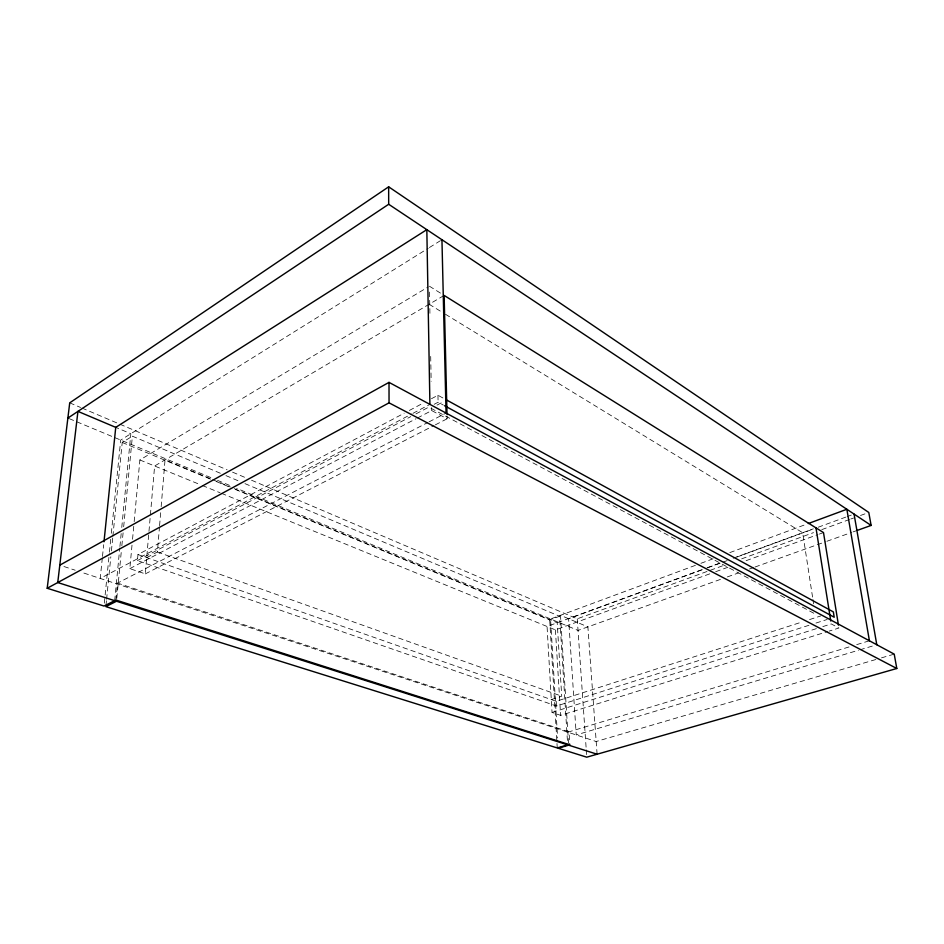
<?xml version="1.0" encoding="UTF-8"?>
<svg xmlns="http://www.w3.org/2000/svg" width="944" height="944" viewBox="0 0 944 944"><rect width="100%" height="100%" fill="white"/><g stroke="black" fill="none" stroke-linecap="round" stroke-linejoin="round"><path stroke-width="0.71" stroke-dasharray="4.72 3.54" d="M146.698 557.609L157.4 551.992L159.465 527.13M159.583 525.666L160.669 512.509M161.164 506.657L165.035 459.87L211.338 479.104M132.007 545.136L129.835 568.63L145.293 573.893L154.627 465.994L444.14 295.425M808.949 625.294L556.476 706.041L137.423 560.594L137.966 554.541L404.185 413.201M132.549 539.26L134.048 523.106M134.178 521.643L139.877 459.964L428.163 286.976M115.911 600.042L117.552 583.109L569.031 731.824L569.846 744.804M116.796 598.331L121.292 551.579M121.847 545.738L123.121 532.593M123.676 526.752L132.384 436.175L220.542 473.333M114.684 600.667L119.782 547.957M119.923 546.482L121.257 532.77M121.764 527.448L130.838 433.733L115.746 427.361M105.999 605.163L106.448 600.762M106.589 599.298L110.826 556.795M111.416 550.93L112.725 537.75M112.879 536.275L122.224 442.476L132.384 436.175M104.324 603.145L109.292 553.632M109.433 552.181L110.755 539.071M111.333 533.254L120.69 440.057L428.198 248.296M102.33 557.916L100.217 578.448L411.667 414.003M102.483 556.441L103.687 544.712M429.449 247.517L441.945 239.729M409.389 410.439L422.369 403.536M431.455 398.71L437.957 395.265L443.125 398.097M412.965 413.319L429.909 404.374M137.423 560.594L410.77 416.634M415.974 413.885L428.989 407.029M434.193 404.292L438.099 402.238L443.279 405.047M437.025 405.106L444.258 401.306M129.835 568.63L416.08 418.723M417.378 418.05L431.691 410.557L447.114 418.794L447.043 415.856M116.324 583.746L427.738 422.546M429.048 421.862L446.052 413.059M145.293 573.893L434.051 425.508M435.361 424.835L447.114 418.794M695.409 565.35L550.564 618.969L557.609 737.96M700.908 563.308L713.298 558.718M729.818 552.606L805.539 524.569M235.221 489.393L549.703 619.937L559.639 616.267L567.674 744.851M701.51 569.834L547.06 626.474L552.039 712.437L560.618 715.363L827.676 631.548M707.032 567.816L720.815 562.754M733.228 558.199L813.303 528.841M702.371 569.692L568.607 618.733L576.241 734.951L858.45 650.251M707.882 567.663L721.676 562.612M723.057 562.105L727.187 560.594M736.839 557.054L812.69 529.242M818.2 527.224L845.789 517.111M847.157 516.604L851.299 515.082M251.564 480.236L577.244 618.827L723.706 565.397M741.677 558.836L813.527 532.628M821.811 529.608L849.447 519.519M850.827 519.011L853.588 518.008M860.503 515.483L866.026 513.477M221.403 493.299L555.426 629.896L710.183 573.704M715.717 571.698L728.154 567.179M746.114 560.665L817.976 534.575M819.357 534.068L823.498 532.569M720.437 579.404L578.047 630.415L236.578 488.296M727.34 576.926L738.409 572.973M749.465 569.008L753.607 567.521M754.999 567.025L825.493 541.773M826.885 541.278L851.759 532.369M853.152 531.873L855.913 530.882M551.296 699.575L561.715 696.188L557.196 622.757L231.764 487.588M137.966 554.541L556.193 701.298L802.542 621.825M809.539 619.571L820.737 615.96M815.958 623.052L827.18 619.465M552.039 712.437L817.221 628.374M822.826 626.592L831.251 623.925L838.921 628.02L829.08 631.111M567.828 732.19L849.683 646.758M856.727 644.622L869.412 640.775M859.854 649.826L873.967 645.59M875.855 659.514L596.183 741.512L81.857 572.406M881.507 657.85L894.216 654.121M63.932 566.518L75.201 570.223M157.4 551.992L561.715 696.188M139.877 459.964L200.966 484.945M202.323 485.499L220.035 492.744M212.695 479.67L230.395 487.021M122.224 442.476L210.713 479.222M216.164 481.475L229.781 487.128M69.231 418.64L212.081 478.101M217.533 480.366L231.127 486.03M225.97 475.623L239.528 481.346M244.956 483.623L559.639 616.267M69.726 402.852L80.582 407.478M81.939 408.056L118.578 423.644M119.935 424.222L227.138 469.841M232.566 472.153L246.136 477.924M430.995 408.268L815.156 613.966M429.131 304.263L444.223 313.502M445.474 314.269L802.66 532.735L812.701 598.012M429.426 286.209L441.698 293.879M812.926 599.464L813.598 603.818M597.104 754.221L587.888 626.887L560.488 615.299L568.654 745.158M577.244 618.827L586.165 748.439M586.259 749.89L586.661 755.719M555.426 629.896L560.618 715.363M556.193 701.298L556.476 706.041M549.703 619.937L556.901 742.055M556.984 743.53L557.243 747.943M437.957 395.265L438.099 402.238M429.532 292.062L429.933 314.01M430.7 356.431L431.16 381.293M431.632 407.631L431.691 410.557"/><path stroke-width="1.42" d="M103.993 541.773L115.746 427.361L426.83 229.663L429.909 404.374M59.802 565.161L389.011 382.379L894.216 654.121L896.8 668.494L586.755 757.182L558.223 748.25L569.846 744.804L115.911 600.042L104.029 606.048L47.2 588.265L69.726 402.852L388.657 186.818L868.787 512.462L871.123 525.43L857.294 530.386M67.885 418.086L388.68 204.27L388.657 186.818M47.2 588.265L389.046 402.84L896.8 668.494M116.513 601.245L105.858 606.626L557.243 747.943L567.674 744.851M808.3 523.542L846.851 509.276L869.412 640.775M597.104 754.221L57.749 582.542L77.939 411.383L115.911 427.431M444.565 405.743L834.189 617.223L833.34 611.901L445.71 399.513M388.68 204.27L871.123 525.43M854.06 514.079L876.787 644.752M838.449 625.129L823.498 532.569L444.14 295.425L447.008 414.381M815.97 527.861L830.779 621.01M441.945 239.729L446.052 413.059M389.011 382.379L389.046 402.84"/></g></svg>
